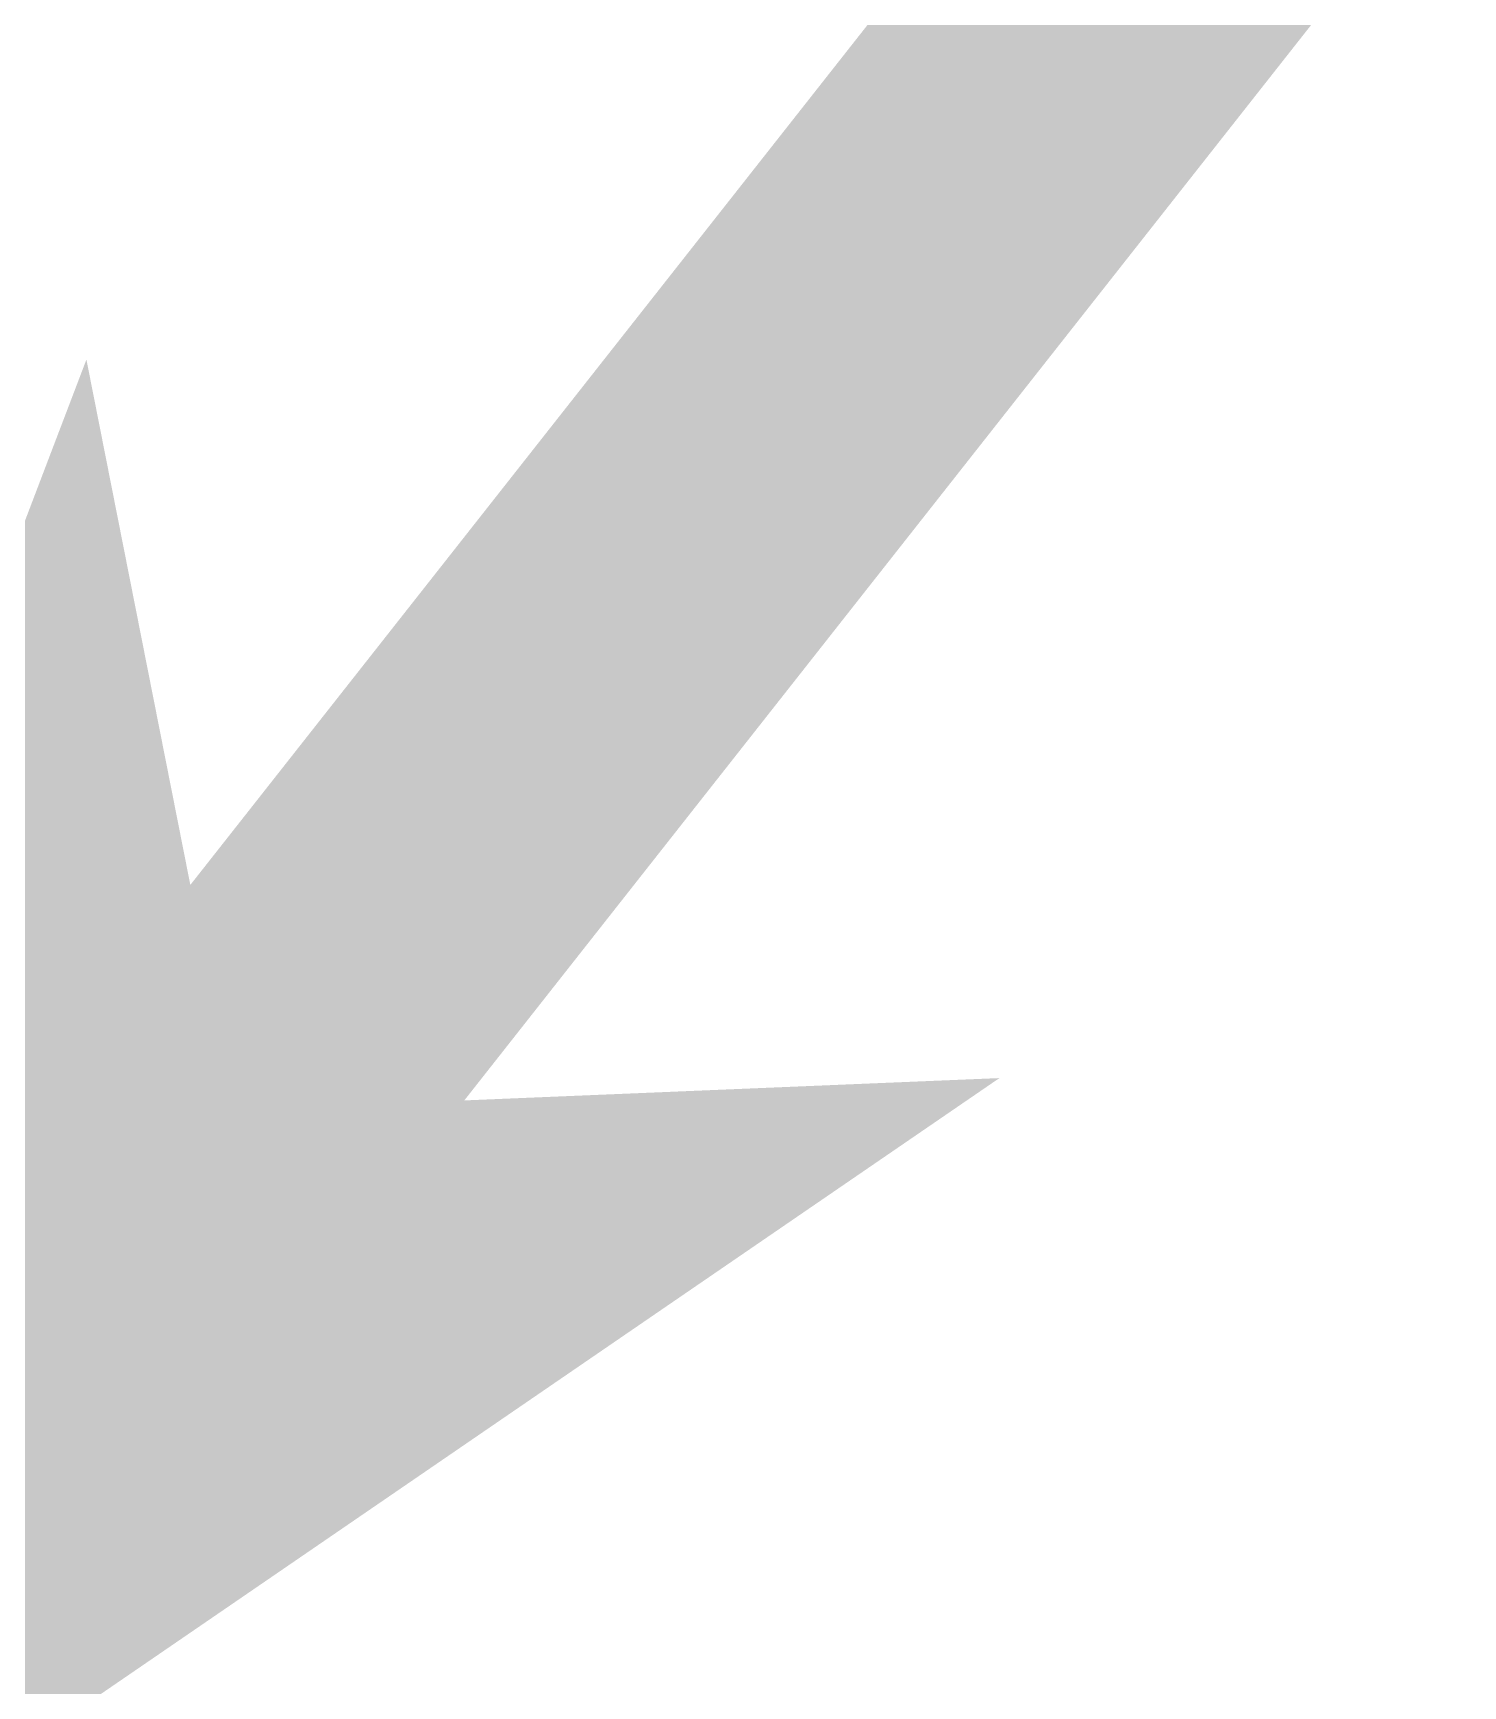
# Model space of a CAD drawing. Extents: x 2081963 to 2085386, y 738291 to 742228.
# Drawn here: x 2082619.14 to 2082625.19, y 740989.27 to 740996.27 of the extents above; entities that cross this region are included whole.
import ezdxf

# ---------------------------------------------------------------- set-up
doc = ezdxf.new("R2010")
doc.units = 0
doc.header["$MEASUREMENT"] = 0
for name, color, linetype, lineweight in [('Prop EOT', 3, 'Continuous', 40), ('Prop Horizontal Alignment', 2, 'Continuous', 70), ('Prop Lane Arrow CELL', 7, 'Continuous', 0), ('Prop Lane Lines', 9, 'Continuous', 13)]:
    doc.layers.add(name, color=color, linetype=linetype, lineweight=lineweight)

# ---------------------------------------------------------------- blocks, each defined once
blk = doc.blocks.new('STRARR')
at = {"layer": 'Prop Lane Arrow CELL'}
blk.add_hatch(color=256, dxfattribs=at).paths.add_polyline_path([(-4.0001, -1.25), (-3.25, -0.375), (-7.5001, -0.375), (-7.5001, 0.375), (-3.2501, 0.375), (-4, 1.2499), (0, 0)])

msp = doc.modelspace()

# ---------------------------------------------------------------- linework, layer by layer
at = {"layer": 'Prop EOT', "extrusion": (0, 0, -1)}
for radius, start in [(520, 19.083887), (460, 26.744392)]:
    msp.add_arc((-2083013.7926, 740681.3716), radius, start, 47.787571, dxfattribs=at)
at = {"layer": 'Prop Horizontal Alignment', "extrusion": (0, 0, -1)}
msp.add_arc((-2083013.7926, 740681.3716), 490, 14.140329, 47.787571, dxfattribs=at)
at = {"layer": 'Prop Lane Lines', "extrusion": (0, 0, -1)}
for radius, start in [(520, 19.083887), (506, 23.639913), (494, 23.639913), (474, 33.968982), (460, 26.744392)]:
    msp.add_arc((-2083013.7926, 740681.3716), radius, start, 47.787571, dxfattribs=at)

# ---------------------------------------------------------------- block references
at = {"layer": 'Prop Lane Arrow CELL', "xscale": 1.968499, "yscale": 1.968499, "zscale": 1.968499, "rotation": 231.790526}
msp.add_blockref('STRARR', (2082616.4243, 740987.1785), dxfattribs=at)

doc.saveas('drawing.dxf')
